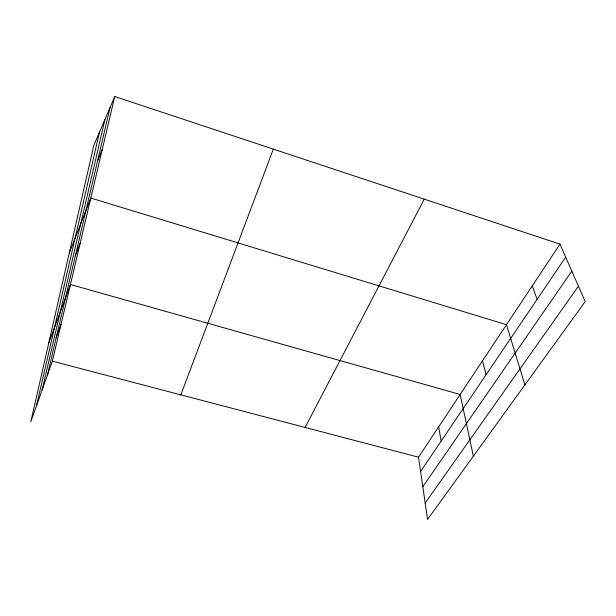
<?xml version="1.0" encoding="UTF-8"?>
<svg xmlns="http://www.w3.org/2000/svg" width="616" height="616" viewBox="0 0 616 616"><rect width="100%" height="100%" fill="white"/><g stroke="black" fill="none" stroke-linecap="round" stroke-linejoin="round"><path stroke-width="0.92" d="M36.529 405.675L99.469 132.201M42.181 389.789L104.982 119.335M47.447 374.998L110.056 107.5M114.745 96.535L93.809 145.391L30.8 421.76L52.368 361.161L114.745 96.535L559.967 244.144L585.2 301.578L427.558 519.465L418.518 457.188L559.967 244.144M56.141 337.853L61.069 324.255M48.756 343.02L70.44 284.523L460.16 394.463L473.365 456.148M180.85 394.856L273.335 149.111M75.329 255.848L80.234 242.95M69.3 252.914L90.822 198.052L506.475 324.701L524.901 384.915M97.49 161.169L102.287 149.411M305.105 427.442L424.255 199.145M420.597 471.486L565.681 257.149M422.807 486.717L571.817 271.117M425.171 503.018L578.447 286.201M52.368 361.161L418.518 457.188M532.224 285.924L537.129 299.33M482.513 360.791L486.086 374.736M438.646 426.873L441.164 441.102"/></g></svg>
